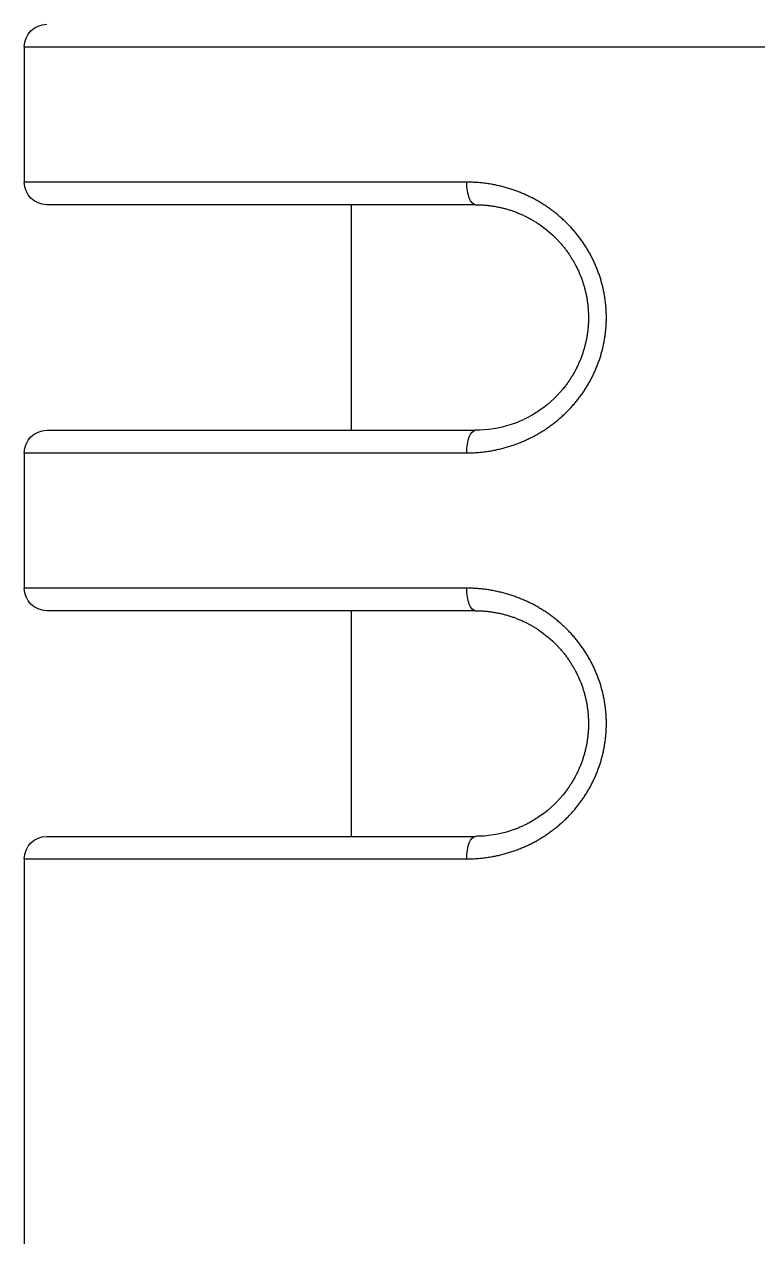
# Model space of a CAD drawing. Header units: millimetres. Extents: x 240 to 1080, y -29 to 565.
# Drawn here: x 372.22 to 375.47, y 106.16 to 111.54 of the extents above; entities that cross this region are included whole.
import ezdxf

# ---------------------------------------------------------------- set-up
doc = ezdxf.new("R2010")
doc.units = ezdxf.units.MM
doc.header["$LTSCALE"] = 0.75

msp = doc.modelspace()

# ---------------------------------------------------------------- linework, layer by layer
for p, q in [((372.2225, 111.4367), (378.7225, 111.4367)), ((372.2225, 111.4367), (372.2225, 110.8367)), ((374.1828, 110.8367), (372.2225, 110.8367)), ((374.2225, 110.7367), (372.3225, 110.7367)), ((373.6725, 109.7367), (373.6725, 110.7367)), ((372.3225, 109.7367), (374.2225, 109.7367)), ((372.2225, 109.6367), (374.1828, 109.6367)), ((372.2225, 109.6367), (372.2225, 109.0367)), ((374.1828, 109.0367), (372.2225, 109.0367)), ((374.2225, 108.9367), (372.3225, 108.9367)), ((373.6725, 107.9367), (373.6725, 108.9367)), ((372.3225, 107.9367), (374.2225, 107.9367)), ((372.2225, 107.8367), (374.1828, 107.8367)), ((372.2225, 107.8367), (372.2225, 105.7367))]:
    msp.add_line(p, q)
at = {"extrusion": (0, 0, -1)}
for centre, start, end in [((-372.3225, 111.4367), 0, 90), ((-372.3225, 110.8367), 270, 0), ((-372.3225, 109.6367), 0, 90), ((-372.3225, 109.0367), 270, 0), ((-372.3225, 107.8367), 0, 90)]:
    msp.add_arc(centre, 0.1, start, end, dxfattribs=at)
for centre, start_param, end_param in [((374.2225, 110.8367), 0.000007, 1.570808), ((374.2225, 109.6367), 1.570796, 3.141589), ((374.2225, 109.0367), 0.000009, 1.570808), ((374.2225, 107.8367), 1.570796, 3.141589)]:
    msp.add_ellipse(centre, major_axis=(0, -0.1), ratio=0.396825, start_param=start_param, end_param=end_param, dxfattribs=at)
for points, knots in [([(374.1828, 109.6367), (374.1864, 109.6367), (374.1935, 109.6367), (374.2041, 109.637), (374.2147, 109.6374), (374.2253, 109.638), (374.2358, 109.6388), (374.2463, 109.6398), (374.2568, 109.6409), (374.2672, 109.6422), (374.2776, 109.6437), (374.2879, 109.6453), (374.2982, 109.6471), (374.3084, 109.6491), (374.3186, 109.6512), (374.3287, 109.6535), (374.3388, 109.656), (374.3488, 109.6586), (374.3588, 109.6614), (374.3687, 109.6643), (374.3785, 109.6674), (374.3882, 109.6706), (374.3979, 109.674), (374.4075, 109.6775), (374.417, 109.6812), (374.4264, 109.685), (374.4358, 109.689), (374.4451, 109.6931), (374.4543, 109.6974), (374.4634, 109.7018), (374.4724, 109.7063), (374.4814, 109.711), (374.4902, 109.7158), (374.499, 109.7208), (374.5076, 109.7259), (374.5162, 109.7311), (374.5247, 109.7364), (374.533, 109.7419), (374.5413, 109.7475), (374.5495, 109.7532), (374.5575, 109.759), (374.5655, 109.765), (374.5733, 109.7711), (374.5811, 109.7773), (374.5887, 109.7836), (374.5962, 109.79), (374.6036, 109.7965), (374.6109, 109.8032), (374.618, 109.8099), (374.6251, 109.8168), (374.632, 109.8237), (374.6388, 109.8308), (374.6455, 109.838), (374.652, 109.8452), (374.6585, 109.8526), (374.6648, 109.8601), (374.671, 109.8677), (374.6771, 109.8753), (374.683, 109.8831), (374.6888, 109.8909), (374.6945, 109.8988), (374.7, 109.9068), (374.7054, 109.9149), (374.7106, 109.9231), (374.7157, 109.9313), (374.7207, 109.9396), (374.7255, 109.948), (374.7302, 109.9564), (374.7348, 109.9649), (374.7392, 109.9735), (374.7435, 109.9822), (374.7476, 109.9909), (374.7516, 109.9996), (374.7554, 110.0085), (374.7591, 110.0174), (374.7626, 110.0263), (374.766, 110.0353), (374.7693, 110.0444), (374.7723, 110.0535), (374.7753, 110.0626), (374.7781, 110.0718), (374.7807, 110.081), (374.7832, 110.0902), (374.7855, 110.0995), (374.7877, 110.1088), (374.7897, 110.1182), (374.7916, 110.1276), (374.7933, 110.137), (374.7949, 110.1464), (374.7963, 110.1559), (374.7975, 110.1653), (374.7986, 110.1748), (374.7995, 110.1843), (374.8003, 110.1938), (374.801, 110.2033), (374.8014, 110.2129), (374.8017, 110.2224), (374.8019, 110.2319), (374.8019, 110.2415), (374.8017, 110.251), (374.8014, 110.2606), (374.8009, 110.2701), (374.8003, 110.2797), (374.7995, 110.2892), (374.7986, 110.2987), (374.7975, 110.3082), (374.7962, 110.3176), (374.7948, 110.327), (374.7933, 110.3364), (374.7916, 110.3458), (374.7897, 110.3552), (374.7877, 110.3645), (374.7855, 110.3738), (374.7832, 110.3831), (374.7807, 110.3923), (374.7781, 110.4016), (374.7753, 110.4108), (374.7723, 110.4199), (374.7692, 110.429), (374.766, 110.4381), (374.7626, 110.4471), (374.7591, 110.456), (374.7554, 110.4649), (374.7515, 110.4737), (374.7476, 110.4825), (374.7435, 110.4912), (374.7392, 110.4998), (374.7348, 110.5084), (374.7302, 110.5169), (374.7255, 110.5254), (374.7207, 110.5337), (374.7157, 110.5421), (374.7106, 110.5503), (374.7054, 110.5584), (374.7, 110.5665), (374.6944, 110.5745), (374.6888, 110.5824), (374.683, 110.5903), (374.6771, 110.598), (374.671, 110.6057), (374.6648, 110.6132), (374.6585, 110.6207), (374.6521, 110.628), (374.6455, 110.6353), (374.6388, 110.6425), (374.6321, 110.6495), (374.6251, 110.6565), (374.6181, 110.6633), (374.6109, 110.6701), (374.6037, 110.6767), (374.5963, 110.6833), (374.5888, 110.6897), (374.5811, 110.696), (374.5734, 110.7022), (374.5655, 110.7083), (374.5576, 110.7143), (374.5495, 110.7201), (374.5414, 110.7258), (374.5331, 110.7314), (374.5247, 110.7369), (374.5163, 110.7422), (374.5077, 110.7474), (374.499, 110.7525), (374.4903, 110.7575), (374.4814, 110.7623), (374.4725, 110.767), (374.4634, 110.7715), (374.4543, 110.7759), (374.4451, 110.7802), (374.4358, 110.7843), (374.4265, 110.7883), (374.417, 110.7921), (374.4075, 110.7958), (374.3979, 110.7993), (374.3882, 110.8027), (374.3784, 110.806), (374.3686, 110.809), (374.3587, 110.812), (374.3488, 110.8147), (374.3388, 110.8173), (374.3287, 110.8198), (374.3186, 110.8221), (374.3084, 110.8242), (374.2982, 110.8262), (374.2879, 110.828), (374.2775, 110.8296), (374.2672, 110.8311), (374.2567, 110.8324), (374.2463, 110.8335), (374.2358, 110.8345), (374.2252, 110.8353), (374.2147, 110.8359), (374.2041, 110.8363), (374.1935, 110.8366), (374.1864, 110.8367), (374.1828, 110.8367)], [0, 0, 0, 0, 0.0051813, 0.0103627, 0.015544, 0.0207254, 0.0259067, 0.0310881, 0.0362694, 0.0414508, 0.0466321, 0.0518135, 0.0569948, 0.0621762, 0.0673575, 0.0725389, 0.0777202, 0.0829016, 0.0880829, 0.0932642, 0.0984456, 0.1036269, 0.1088083, 0.1139896, 0.119171, 0.1243523, 0.1295337, 0.134715, 0.1398964, 0.1450777, 0.1502591, 0.1554404, 0.1606218, 0.1658031, 0.1709845, 0.1761658, 0.1813472, 0.1865285, 0.1917098, 0.1968912, 0.2020725, 0.2072539, 0.2124352, 0.2176166, 0.2227979, 0.2279793, 0.2331606, 0.238342, 0.2435233, 0.2487047, 0.253886, 0.2590674, 0.2642487, 0.2694301, 0.2746114, 0.2797927, 0.2849741, 0.2901554, 0.2953368, 0.3005181, 0.3056995, 0.3108808, 0.3160622, 0.3212435, 0.3264249, 0.3316062, 0.3367876, 0.3419689, 0.3471503, 0.3523316, 0.357513, 0.3626943, 0.3678756, 0.373057, 0.3782383, 0.3834197, 0.388601, 0.3937824, 0.3989637, 0.4041451, 0.4093264, 0.4145078, 0.4196891, 0.4248705, 0.4300518, 0.4352332, 0.4404145, 0.4455959, 0.4507772, 0.4559585, 0.4611399, 0.4663212, 0.4715026, 0.4766839, 0.4818653, 0.4870466, 0.492228, 0.4974093, 0.5025907, 0.507772, 0.5129534, 0.5181347, 0.5233161, 0.5284974, 0.5336788, 0.5388601, 0.5440415, 0.5492228, 0.5544041, 0.5595855, 0.5647668, 0.5699482, 0.5751295, 0.5803109, 0.5854922, 0.5906736, 0.5958549, 0.6010363, 0.6062176, 0.611399, 0.6165803, 0.6217617, 0.626943, 0.6321244, 0.6373057, 0.642487, 0.6476684, 0.6528497, 0.6580311, 0.6632124, 0.6683938, 0.6735751, 0.6787565, 0.6839378, 0.6891192, 0.6943005, 0.6994819, 0.7046632, 0.7098446, 0.7150259, 0.7202073, 0.7253886, 0.7305699, 0.7357513, 0.7409326, 0.746114, 0.7512953, 0.7564767, 0.761658, 0.7668394, 0.7720207, 0.7772021, 0.7823834, 0.7875648, 0.7927461, 0.7979275, 0.8031088, 0.8082902, 0.8134715, 0.8186528, 0.8238342, 0.8290155, 0.8341969, 0.8393782, 0.8445596, 0.8497409, 0.8549223, 0.8601036, 0.865285, 0.8704663, 0.8756477, 0.880829, 0.8860104, 0.8911917, 0.8963731, 0.9015544, 0.9067358, 0.9119171, 0.9170984, 0.9222798, 0.9274611, 0.9326425, 0.9378238, 0.9430052, 0.9481865, 0.9533679, 0.9585492, 0.9637306, 0.9689119, 0.9740933, 0.9792746, 0.984456, 0.9896373, 0.9948187, 1, 1, 1, 1]), ([(374.2225, 110.7367), (374.2255, 110.7367), (374.2315, 110.7366), (374.2405, 110.7364), (374.2494, 110.736), (374.2583, 110.7354), (374.2671, 110.7347), (374.276, 110.7338), (374.2848, 110.7328), (374.2935, 110.7316), (374.3022, 110.7303), (374.3109, 110.7288), (374.3195, 110.7272), (374.3281, 110.7254), (374.3366, 110.7235), (374.3451, 110.7214), (374.3535, 110.7192), (374.3618, 110.7169), (374.3701, 110.7144), (374.3784, 110.7118), (374.3865, 110.709), (374.3947, 110.7061), (374.4027, 110.7031), (374.4107, 110.6999), (374.4186, 110.6966), (374.4265, 110.6932), (374.4343, 110.6896), (374.442, 110.686), (374.4496, 110.6822), (374.4572, 110.6782), (374.4646, 110.6742), (374.472, 110.67), (374.4794, 110.6657), (374.4866, 110.6613), (374.4938, 110.6567), (374.4988, 110.6534), (374.5015, 110.6516), (374.5018, 110.6514)], [0.0000003, 0.0000003, 0.0000003, 0.0000003, 0.0108696, 0.0217391, 0.0326087, 0.0434783, 0.0543478, 0.0652174, 0.076087, 0.0869565, 0.0978261, 0.1086957, 0.1195652, 0.1304348, 0.1413043, 0.1521739, 0.1630435, 0.173913, 0.1847826, 0.1956522, 0.2065217, 0.2173913, 0.2282609, 0.2391304, 0.25, 0.2608696, 0.2717391, 0.2826087, 0.2934783, 0.3043478, 0.3152174, 0.326087, 0.3369565, 0.3478261, 0.3586957, 0.3695652, 0.371007, 0.371007, 0.371007, 0.371007]), ([(374.5839, 110.5822), (374.5842, 110.5819), (374.5863, 110.5797), (374.5904, 110.5753), (374.596, 110.5691), (374.6016, 110.5627), (374.607, 110.5563), (374.6124, 110.5498), (374.6176, 110.5432), (374.6227, 110.5365), (374.6277, 110.5297), (374.6326, 110.5228), (374.6374, 110.5158), (374.642, 110.5088), (374.6465, 110.5017), (374.6509, 110.4945), (374.6552, 110.4872), (374.6591, 110.4804), (374.6615, 110.4761), (374.6625, 110.4741)], [0.5095942, 0.5095942, 0.5095942, 0.5095942, 0.5108696, 0.5217391, 0.5326087, 0.5434783, 0.5543478, 0.5652174, 0.576087, 0.5869565, 0.5978261, 0.6086957, 0.6195652, 0.6304348, 0.6413043, 0.6521739, 0.6630435, 0.673913, 0.6823139, 0.6823139, 0.6823139, 0.6823139]), ([(374.6913, 110.4107), (374.6922, 110.4081), (374.6941, 110.4028), (374.6968, 110.3949), (374.6995, 110.3868), (374.7019, 110.3787), (374.7043, 110.3706), (374.7065, 110.3624), (374.7085, 110.3542), (374.7105, 110.346), (374.7122, 110.3377), (374.7139, 110.3294), (374.7154, 110.3211), (374.7167, 110.3127), (374.7179, 110.3043), (374.719, 110.2959), (374.72, 110.2875), (374.7207, 110.279), (374.7214, 110.2706), (374.7219, 110.2621), (374.7223, 110.2536), (374.7225, 110.2451), (374.7225, 110.2395), (374.7225, 110.2367)], [0.7719771, 0.7719771, 0.7719771, 0.7719771, 0.7826087, 0.7934783, 0.8043478, 0.8152174, 0.826087, 0.8369565, 0.8478261, 0.8586957, 0.8695652, 0.8804348, 0.8913043, 0.9021739, 0.9130435, 0.923913, 0.9347826, 0.9456522, 0.9565217, 0.9673913, 0.9782609, 0.9891304, 1, 1, 1, 1]), ([(374.7225, 110.2367), (374.7225, 110.2338), (374.7225, 110.231), (374.7224, 110.2281), (374.7224, 110.2253), (374.7223, 110.2225), (374.7222, 110.2197), (374.7221, 110.2168), (374.722, 110.214), (374.7219, 110.2112), (374.7217, 110.2084), (374.7216, 110.2056), (374.7214, 110.2027), (374.7212, 110.1999), (374.721, 110.1971), (374.7207, 110.1943), (374.7205, 110.1915), (374.7202, 110.1887), (374.7199, 110.1858), (374.7196, 110.183), (374.7193, 110.1802), (374.719, 110.1774), (374.7187, 110.1746), (374.7183, 110.1718), (374.7179, 110.169), (374.7175, 110.1662), (374.7171, 110.1634), (374.7167, 110.1606), (374.7163, 110.1578), (374.7158, 110.155), (374.7153, 110.1522), (374.7149, 110.1494), (374.7144, 110.1467), (374.7138, 110.1439), (374.7133, 110.1411), (374.7128, 110.1383), (374.7122, 110.1356), (374.7116, 110.1328), (374.711, 110.13), (374.7104, 110.1273), (374.7098, 110.1245), (374.7091, 110.1218), (374.7085, 110.119), (374.7078, 110.1163), (374.7071, 110.1136), (374.7064, 110.1108), (374.7057, 110.1081), (374.705, 110.1054), (374.7042, 110.1026), (374.7035, 110.0999), (374.7027, 110.0972), (374.7019, 110.0945), (374.7011, 110.0918), (374.7003, 110.0891), (374.6994, 110.0864), (374.6986, 110.0837), (374.6977, 110.081), (374.6968, 110.0783), (374.6959, 110.0757), (374.695, 110.073), (374.694, 110.0703), (374.6931, 110.0677), (374.6921, 110.065), (374.6912, 110.0624), (374.6902, 110.0597), (374.6892, 110.0571), (374.6881, 110.0545), (374.6871, 110.0519), (374.6861, 110.0492), (374.685, 110.0466), (374.6839, 110.044), (374.6828, 110.0414), (374.6817, 110.0388), (374.6806, 110.0363), (374.6795, 110.0337), (374.6783, 110.0311), (374.6772, 110.0285), (374.676, 110.026), (374.6748, 110.0234), (374.6736, 110.0209), (374.6723, 110.0183), (374.6711, 110.0158), (374.6699, 110.0133), (374.6686, 110.0108), (374.6673, 110.0083), (374.666, 110.0058), (374.6647, 110.0033), (374.6634, 110.0008), (374.6621, 109.9983), (374.6607, 109.9958), (374.6593, 109.9934), (374.658, 109.9909), (374.6566, 109.9885), (374.6552, 109.9861), (374.6538, 109.9836), (374.6523, 109.9812), (374.6509, 109.9788), (374.6494, 109.9764), (374.648, 109.974), (374.6465, 109.9716), (374.645, 109.9692), (374.6435, 109.9668), (374.6419, 109.9645), (374.6404, 109.9621), (374.6389, 109.9598), (374.6373, 109.9574), (374.6357, 109.9551), (374.6341, 109.9528), (374.6325, 109.9505), (374.6309, 109.9482), (374.6293, 109.9459), (374.6276, 109.9436), (374.626, 109.9413), (374.6243, 109.9391), (374.6226, 109.9368), (374.622, 109.936), (374.6214, 109.9352), (374.6208, 109.9344)], [0, 0, 0, 0, 0.0108696, 0.0108696, 0.0108696, 0.0217391, 0.0217391, 0.0217391, 0.0326087, 0.0326087, 0.0326087, 0.0434783, 0.0434783, 0.0434783, 0.0543478, 0.0543478, 0.0543478, 0.0652174, 0.0652174, 0.0652174, 0.076087, 0.076087, 0.076087, 0.0869565, 0.0869565, 0.0869565, 0.0978261, 0.0978261, 0.0978261, 0.1086957, 0.1086957, 0.1086957, 0.1195652, 0.1195652, 0.1195652, 0.1304348, 0.1304348, 0.1304348, 0.1413043, 0.1413043, 0.1413043, 0.1521739, 0.1521739, 0.1521739, 0.1630435, 0.1630435, 0.1630435, 0.173913, 0.173913, 0.173913, 0.1847826, 0.1847826, 0.1847826, 0.1956522, 0.1956522, 0.1956522, 0.2065217, 0.2065217, 0.2065217, 0.2173913, 0.2173913, 0.2173913, 0.2282609, 0.2282609, 0.2282609, 0.2391304, 0.2391304, 0.2391304, 0.25, 0.25, 0.25, 0.2608696, 0.2608696, 0.2608696, 0.2717391, 0.2717391, 0.2717391, 0.2826087, 0.2826087, 0.2826087, 0.2934783, 0.2934783, 0.2934783, 0.3043478, 0.3043478, 0.3043478, 0.3152174, 0.3152174, 0.3152174, 0.326087, 0.326087, 0.326087, 0.3369565, 0.3369565, 0.3369565, 0.3478261, 0.3478261, 0.3478261, 0.3586957, 0.3586957, 0.3586957, 0.3695652, 0.3695652, 0.3695652, 0.3804348, 0.3804348, 0.3804348, 0.3913043, 0.3913043, 0.3913043, 0.4021739, 0.4021739, 0.4021739, 0.4130435, 0.4130435, 0.4130435, 0.4169062, 0.4169062, 0.4169062, 0.4169062]), ([(374.6208, 109.9344), (374.5892, 109.8928), (374.5508, 109.8561), (374.4935, 109.8161), (374.4775, 109.8061), (374.461, 109.7972)], [0, 0, 0, 0, 0.01594808, 0.01594808, 0.02186984, 0.02186984, 0.02186984, 0.02186984]), ([(374.3986, 109.7687), (374.3474, 109.7494), (374.2936, 109.739), (374.235, 109.7368), (374.2287, 109.7367), (374.2225, 109.7367)], [0, 0, 0, 0, 0.0176229, 0.0176229, 0.0197268, 0.0197268, 0.0197268, 0.0197268]), ([(374.461, 109.7972), (374.4597, 109.7965), (374.4584, 109.7958), (374.4571, 109.7951), (374.4546, 109.7938), (374.4521, 109.7925), (374.4495, 109.7912), (374.447, 109.7899), (374.4445, 109.7886), (374.4419, 109.7874), (374.4393, 109.7861), (374.4368, 109.7849), (374.4342, 109.7837), (374.4316, 109.7825), (374.429, 109.7813), (374.4264, 109.7801), (374.4238, 109.779), (374.4212, 109.7778), (374.4186, 109.7767), (374.416, 109.7756), (374.4133, 109.7745), (374.4107, 109.7734), (374.408, 109.7723), (374.4054, 109.7713), (374.4027, 109.7703), (374.4013, 109.7697), (374.3999, 109.7692), (374.3986, 109.7687)], [0.6899474, 0.6899474, 0.6899474, 0.6899474, 0.69565217, 0.69565217, 0.69565217, 0.70652174, 0.70652174, 0.70652174, 0.7173913, 0.7173913, 0.7173913, 0.72826087, 0.72826087, 0.72826087, 0.73913043, 0.73913043, 0.73913043, 0.75, 0.75, 0.75, 0.76086957, 0.76086957, 0.76086957, 0.77173913, 0.77173913, 0.77173913, 0.77733645, 0.77733645, 0.77733645, 0.77733645]), ([(374.1828, 107.8367), (374.1864, 107.8367), (374.1935, 107.8367), (374.2041, 107.837), (374.2147, 107.8374), (374.2253, 107.838), (374.2358, 107.8388), (374.2463, 107.8398), (374.2568, 107.8409), (374.2672, 107.8422), (374.2776, 107.8437), (374.2879, 107.8453), (374.2982, 107.8471), (374.3084, 107.8491), (374.3186, 107.8512), (374.3287, 107.8535), (374.3388, 107.856), (374.3488, 107.8586), (374.3588, 107.8614), (374.3687, 107.8643), (374.3785, 107.8674), (374.3882, 107.8706), (374.3979, 107.874), (374.4075, 107.8775), (374.417, 107.8812), (374.4264, 107.885), (374.4358, 107.889), (374.4451, 107.8931), (374.4543, 107.8974), (374.4634, 107.9018), (374.4724, 107.9063), (374.4814, 107.911), (374.4902, 107.9158), (374.499, 107.9208), (374.5076, 107.9259), (374.5162, 107.9311), (374.5247, 107.9364), (374.533, 107.9419), (374.5413, 107.9475), (374.5495, 107.9532), (374.5575, 107.959), (374.5655, 107.965), (374.5733, 107.9711), (374.5811, 107.9773), (374.5887, 107.9836), (374.5962, 107.99), (374.6036, 107.9965), (374.6109, 108.0032), (374.618, 108.0099), (374.6251, 108.0168), (374.632, 108.0237), (374.6388, 108.0308), (374.6455, 108.038), (374.652, 108.0452), (374.6585, 108.0526), (374.6648, 108.0601), (374.671, 108.0677), (374.6771, 108.0753), (374.683, 108.0831), (374.6888, 108.0909), (374.6945, 108.0988), (374.7, 108.1068), (374.7054, 108.1149), (374.7106, 108.1231), (374.7157, 108.1313), (374.7207, 108.1396), (374.7255, 108.148), (374.7302, 108.1564), (374.7348, 108.1649), (374.7392, 108.1735), (374.7435, 108.1822), (374.7476, 108.1909), (374.7516, 108.1996), (374.7554, 108.2085), (374.7591, 108.2174), (374.7626, 108.2263), (374.766, 108.2353), (374.7693, 108.2444), (374.7723, 108.2535), (374.7753, 108.2626), (374.7781, 108.2718), (374.7807, 108.281), (374.7832, 108.2902), (374.7855, 108.2995), (374.7877, 108.3088), (374.7897, 108.3182), (374.7916, 108.3276), (374.7933, 108.337), (374.7949, 108.3464), (374.7963, 108.3559), (374.7975, 108.3653), (374.7986, 108.3748), (374.7995, 108.3843), (374.8003, 108.3938), (374.801, 108.4033), (374.8014, 108.4129), (374.8017, 108.4224), (374.8019, 108.4319), (374.8019, 108.4415), (374.8017, 108.451), (374.8014, 108.4606), (374.8009, 108.4701), (374.8003, 108.4797), (374.7995, 108.4892), (374.7986, 108.4987), (374.7975, 108.5082), (374.7962, 108.5176), (374.7948, 108.527), (374.7933, 108.5364), (374.7916, 108.5458), (374.7897, 108.5552), (374.7877, 108.5645), (374.7855, 108.5738), (374.7832, 108.5831), (374.7807, 108.5923), (374.7781, 108.6016), (374.7753, 108.6108), (374.7723, 108.6199), (374.7692, 108.629), (374.766, 108.6381), (374.7626, 108.6471), (374.7591, 108.656), (374.7554, 108.6649), (374.7515, 108.6737), (374.7476, 108.6825), (374.7435, 108.6912), (374.7392, 108.6998), (374.7348, 108.7084), (374.7302, 108.7169), (374.7255, 108.7254), (374.7207, 108.7337), (374.7157, 108.7421), (374.7106, 108.7503), (374.7054, 108.7584), (374.7, 108.7665), (374.6944, 108.7745), (374.6888, 108.7824), (374.683, 108.7903), (374.6771, 108.798), (374.671, 108.8057), (374.6648, 108.8132), (374.6585, 108.8207), (374.6521, 108.828), (374.6455, 108.8353), (374.6388, 108.8425), (374.6321, 108.8495), (374.6251, 108.8565), (374.6181, 108.8633), (374.6109, 108.8701), (374.6037, 108.8767), (374.5963, 108.8833), (374.5888, 108.8897), (374.5811, 108.896), (374.5734, 108.9022), (374.5655, 108.9083), (374.5576, 108.9143), (374.5495, 108.9201), (374.5414, 108.9258), (374.5331, 108.9314), (374.5247, 108.9369), (374.5163, 108.9422), (374.5077, 108.9474), (374.499, 108.9525), (374.4903, 108.9575), (374.4814, 108.9623), (374.4725, 108.967), (374.4634, 108.9715), (374.4543, 108.9759), (374.4451, 108.9802), (374.4358, 108.9843), (374.4265, 108.9883), (374.417, 108.9921), (374.4075, 108.9958), (374.3979, 108.9993), (374.3882, 109.0027), (374.3784, 109.006), (374.3686, 109.009), (374.3587, 109.012), (374.3488, 109.0147), (374.3388, 109.0173), (374.3287, 109.0198), (374.3186, 109.0221), (374.3084, 109.0242), (374.2982, 109.0262), (374.2879, 109.028), (374.2775, 109.0296), (374.2672, 109.0311), (374.2567, 109.0324), (374.2463, 109.0335), (374.2358, 109.0345), (374.2252, 109.0353), (374.2147, 109.0359), (374.2041, 109.0363), (374.1935, 109.0366), (374.1864, 109.0367), (374.1828, 109.0367)], [0, 0, 0, 0, 0.0051813, 0.0103627, 0.015544, 0.0207254, 0.0259067, 0.0310881, 0.0362694, 0.0414508, 0.0466321, 0.0518135, 0.0569948, 0.0621762, 0.0673575, 0.0725389, 0.0777202, 0.0829016, 0.0880829, 0.0932642, 0.0984456, 0.1036269, 0.1088083, 0.1139896, 0.119171, 0.1243523, 0.1295337, 0.134715, 0.1398964, 0.1450777, 0.1502591, 0.1554404, 0.1606218, 0.1658031, 0.1709845, 0.1761658, 0.1813472, 0.1865285, 0.1917098, 0.1968912, 0.2020725, 0.2072539, 0.2124352, 0.2176166, 0.2227979, 0.2279793, 0.2331606, 0.238342, 0.2435233, 0.2487047, 0.253886, 0.2590674, 0.2642487, 0.2694301, 0.2746114, 0.2797927, 0.2849741, 0.2901554, 0.2953368, 0.3005181, 0.3056995, 0.3108808, 0.3160622, 0.3212435, 0.3264249, 0.3316062, 0.3367876, 0.3419689, 0.3471503, 0.3523316, 0.357513, 0.3626943, 0.3678756, 0.373057, 0.3782383, 0.3834197, 0.388601, 0.3937824, 0.3989637, 0.4041451, 0.4093264, 0.4145078, 0.4196891, 0.4248705, 0.4300518, 0.4352332, 0.4404145, 0.4455959, 0.4507772, 0.4559585, 0.4611399, 0.4663212, 0.4715026, 0.4766839, 0.4818653, 0.4870466, 0.492228, 0.4974093, 0.5025907, 0.507772, 0.5129534, 0.5181347, 0.5233161, 0.5284974, 0.5336788, 0.5388601, 0.5440415, 0.5492228, 0.5544041, 0.5595855, 0.5647668, 0.5699482, 0.5751295, 0.5803109, 0.5854922, 0.5906736, 0.5958549, 0.6010363, 0.6062176, 0.611399, 0.6165803, 0.6217617, 0.626943, 0.6321244, 0.6373057, 0.642487, 0.6476684, 0.6528497, 0.6580311, 0.6632124, 0.6683938, 0.6735751, 0.6787565, 0.6839378, 0.6891192, 0.6943005, 0.6994819, 0.7046632, 0.7098446, 0.7150259, 0.7202073, 0.7253886, 0.7305699, 0.7357513, 0.7409326, 0.746114, 0.7512953, 0.7564767, 0.761658, 0.7668394, 0.7720207, 0.7772021, 0.7823834, 0.7875648, 0.7927461, 0.7979275, 0.8031088, 0.8082902, 0.8134715, 0.8186528, 0.8238342, 0.8290155, 0.8341969, 0.8393782, 0.8445596, 0.8497409, 0.8549223, 0.8601036, 0.865285, 0.8704663, 0.8756477, 0.880829, 0.8860104, 0.8911917, 0.8963731, 0.9015544, 0.9067358, 0.9119171, 0.9170984, 0.9222798, 0.9274611, 0.9326425, 0.9378238, 0.9430052, 0.9481865, 0.9533679, 0.9585492, 0.9637306, 0.9689119, 0.9740933, 0.9792746, 0.984456, 0.9896373, 0.9948187, 1, 1, 1, 1]), ([(374.2225, 108.9367), (374.2255, 108.9367), (374.2315, 108.9366), (374.2405, 108.9364), (374.2494, 108.936), (374.2583, 108.9354), (374.2671, 108.9347), (374.276, 108.9338), (374.2848, 108.9328), (374.2935, 108.9316), (374.3022, 108.9303), (374.3109, 108.9288), (374.3195, 108.9272), (374.3281, 108.9254), (374.3366, 108.9235), (374.3451, 108.9214), (374.3535, 108.9192), (374.3618, 108.9169), (374.3701, 108.9144), (374.3784, 108.9118), (374.3865, 108.909), (374.3947, 108.9061), (374.4027, 108.9031), (374.4107, 108.8999), (374.4186, 108.8966), (374.4265, 108.8932), (374.4343, 108.8896), (374.442, 108.886), (374.4496, 108.8822), (374.4572, 108.8782), (374.4646, 108.8742), (374.472, 108.87), (374.4794, 108.8657), (374.4866, 108.8613), (374.4938, 108.8567), (374.4988, 108.8534), (374.5015, 108.8516), (374.5018, 108.8514)], [0.0000004, 0.0000004, 0.0000004, 0.0000004, 0.0108696, 0.0217391, 0.0326087, 0.0434783, 0.0543478, 0.0652174, 0.076087, 0.0869565, 0.0978261, 0.1086957, 0.1195652, 0.1304348, 0.1413043, 0.1521739, 0.1630435, 0.173913, 0.1847826, 0.1956522, 0.2065217, 0.2173913, 0.2282609, 0.2391304, 0.25, 0.2608696, 0.2717391, 0.2826087, 0.2934783, 0.3043478, 0.3152174, 0.326087, 0.3369565, 0.3478261, 0.3586957, 0.3695652, 0.371007, 0.371007, 0.371007, 0.371007]), ([(374.5839, 108.7822), (374.5842, 108.7819), (374.5863, 108.7797), (374.5904, 108.7753), (374.596, 108.7691), (374.6016, 108.7627), (374.607, 108.7563), (374.6124, 108.7498), (374.6176, 108.7432), (374.6227, 108.7365), (374.6277, 108.7297), (374.6326, 108.7228), (374.6374, 108.7158), (374.642, 108.7088), (374.6465, 108.7017), (374.6509, 108.6945), (374.6552, 108.6872), (374.6591, 108.6804), (374.6615, 108.6761), (374.6625, 108.6741)], [0.5095942, 0.5095942, 0.5095942, 0.5095942, 0.5108696, 0.5217391, 0.5326087, 0.5434783, 0.5543478, 0.5652174, 0.576087, 0.5869565, 0.5978261, 0.6086957, 0.6195652, 0.6304348, 0.6413043, 0.6521739, 0.6630435, 0.673913, 0.6823138, 0.6823138, 0.6823138, 0.6823138]), ([(374.6913, 108.6107), (374.6922, 108.6081), (374.6941, 108.6028), (374.6968, 108.5949), (374.6995, 108.5868), (374.7019, 108.5787), (374.7043, 108.5706), (374.7065, 108.5624), (374.7085, 108.5542), (374.7105, 108.546), (374.7122, 108.5377), (374.7139, 108.5294), (374.7154, 108.5211), (374.7167, 108.5127), (374.7179, 108.5043), (374.719, 108.4959), (374.72, 108.4875), (374.7207, 108.479), (374.7214, 108.4706), (374.7219, 108.4621), (374.7223, 108.4536), (374.7225, 108.4451), (374.7225, 108.4395), (374.7225, 108.4367)], [0.7719771, 0.7719771, 0.7719771, 0.7719771, 0.7826087, 0.7934783, 0.8043478, 0.8152174, 0.826087, 0.8369565, 0.8478261, 0.8586957, 0.8695652, 0.8804348, 0.8913043, 0.9021739, 0.9130435, 0.923913, 0.9347826, 0.9456522, 0.9565217, 0.9673913, 0.9782609, 0.9891304, 1, 1, 1, 1]), ([(374.7225, 108.4367), (374.7225, 108.4338), (374.7225, 108.431), (374.7224, 108.4281), (374.7224, 108.4253), (374.7223, 108.4225), (374.7222, 108.4197), (374.7221, 108.4168), (374.722, 108.414), (374.7219, 108.4112), (374.7217, 108.4084), (374.7216, 108.4056), (374.7214, 108.4027), (374.7212, 108.3999), (374.721, 108.3971), (374.7207, 108.3943), (374.7205, 108.3915), (374.7202, 108.3887), (374.7199, 108.3858), (374.7196, 108.383), (374.7193, 108.3802), (374.719, 108.3774), (374.7187, 108.3746), (374.7183, 108.3718), (374.7179, 108.369), (374.7175, 108.3662), (374.7171, 108.3634), (374.7167, 108.3606), (374.7163, 108.3578), (374.7158, 108.355), (374.7153, 108.3522), (374.7149, 108.3494), (374.7144, 108.3467), (374.7138, 108.3439), (374.7133, 108.3411), (374.7128, 108.3383), (374.7122, 108.3356), (374.7116, 108.3328), (374.711, 108.33), (374.7104, 108.3273), (374.7098, 108.3245), (374.7091, 108.3218), (374.7085, 108.319), (374.7078, 108.3163), (374.7071, 108.3136), (374.7064, 108.3108), (374.7057, 108.3081), (374.705, 108.3054), (374.7042, 108.3026), (374.7035, 108.2999), (374.7027, 108.2972), (374.7019, 108.2945), (374.7011, 108.2918), (374.7003, 108.2891), (374.6994, 108.2864), (374.6986, 108.2837), (374.6977, 108.281), (374.6968, 108.2783), (374.6959, 108.2757), (374.695, 108.273), (374.694, 108.2703), (374.6931, 108.2677), (374.6921, 108.265), (374.6912, 108.2624), (374.6902, 108.2597), (374.6892, 108.2571), (374.6881, 108.2545), (374.6871, 108.2519), (374.6861, 108.2492), (374.685, 108.2466), (374.6839, 108.244), (374.6828, 108.2414), (374.6817, 108.2388), (374.6806, 108.2363), (374.6795, 108.2337), (374.6783, 108.2311), (374.6772, 108.2285), (374.676, 108.226), (374.6748, 108.2234), (374.6736, 108.2209), (374.6723, 108.2183), (374.6711, 108.2158), (374.6699, 108.2133), (374.6686, 108.2108), (374.6673, 108.2083), (374.666, 108.2058), (374.6647, 108.2033), (374.6634, 108.2008), (374.6621, 108.1983), (374.6607, 108.1958), (374.6593, 108.1934), (374.658, 108.1909), (374.6566, 108.1885), (374.6552, 108.1861), (374.6538, 108.1836), (374.6523, 108.1812), (374.6509, 108.1788), (374.6494, 108.1764), (374.648, 108.174), (374.6465, 108.1716), (374.645, 108.1692), (374.6435, 108.1668), (374.6419, 108.1645), (374.6404, 108.1621), (374.6389, 108.1598), (374.6373, 108.1574), (374.6357, 108.1551), (374.6341, 108.1528), (374.6325, 108.1505), (374.6309, 108.1482), (374.6293, 108.1459), (374.6276, 108.1436), (374.626, 108.1413), (374.6243, 108.1391), (374.6226, 108.1368), (374.622, 108.136), (374.6214, 108.1352), (374.6208, 108.1344)], [0, 0, 0, 0, 0.0108696, 0.0108696, 0.0108696, 0.0217391, 0.0217391, 0.0217391, 0.0326087, 0.0326087, 0.0326087, 0.0434783, 0.0434783, 0.0434783, 0.0543478, 0.0543478, 0.0543478, 0.0652174, 0.0652174, 0.0652174, 0.076087, 0.076087, 0.076087, 0.0869565, 0.0869565, 0.0869565, 0.0978261, 0.0978261, 0.0978261, 0.1086957, 0.1086957, 0.1086957, 0.1195652, 0.1195652, 0.1195652, 0.1304348, 0.1304348, 0.1304348, 0.1413043, 0.1413043, 0.1413043, 0.1521739, 0.1521739, 0.1521739, 0.1630435, 0.1630435, 0.1630435, 0.173913, 0.173913, 0.173913, 0.1847826, 0.1847826, 0.1847826, 0.1956522, 0.1956522, 0.1956522, 0.2065217, 0.2065217, 0.2065217, 0.2173913, 0.2173913, 0.2173913, 0.2282609, 0.2282609, 0.2282609, 0.2391304, 0.2391304, 0.2391304, 0.25, 0.25, 0.25, 0.2608696, 0.2608696, 0.2608696, 0.2717391, 0.2717391, 0.2717391, 0.2826087, 0.2826087, 0.2826087, 0.2934783, 0.2934783, 0.2934783, 0.3043478, 0.3043478, 0.3043478, 0.3152174, 0.3152174, 0.3152174, 0.326087, 0.326087, 0.326087, 0.3369565, 0.3369565, 0.3369565, 0.3478261, 0.3478261, 0.3478261, 0.3586957, 0.3586957, 0.3586957, 0.3695652, 0.3695652, 0.3695652, 0.3804348, 0.3804348, 0.3804348, 0.3913043, 0.3913043, 0.3913043, 0.4021739, 0.4021739, 0.4021739, 0.4130435, 0.4130435, 0.4130435, 0.4169062, 0.4169062, 0.4169062, 0.4169062]), ([(374.6208, 108.1344), (374.5892, 108.0928), (374.5508, 108.0561), (374.4935, 108.0161), (374.4775, 108.0061), (374.461, 107.9972)], [0, 0, 0, 0, 0.01594808, 0.01594808, 0.02186984, 0.02186984, 0.02186984, 0.02186984]), ([(374.461, 107.9972), (374.4597, 107.9965), (374.4584, 107.9958), (374.4571, 107.9951), (374.4546, 107.9938), (374.4521, 107.9925), (374.4495, 107.9912), (374.447, 107.9899), (374.4445, 107.9886), (374.4419, 107.9874), (374.4393, 107.9861), (374.4368, 107.9849), (374.4342, 107.9837), (374.4316, 107.9825), (374.429, 107.9813), (374.4264, 107.9801), (374.4238, 107.979), (374.4212, 107.9778), (374.4186, 107.9767), (374.416, 107.9756), (374.4133, 107.9745), (374.4107, 107.9734), (374.408, 107.9723), (374.4054, 107.9713), (374.4027, 107.9703), (374.4013, 107.9697), (374.3999, 107.9692), (374.3986, 107.9687)], [0.68994741, 0.68994741, 0.68994741, 0.68994741, 0.69565217, 0.69565217, 0.69565217, 0.70652174, 0.70652174, 0.70652174, 0.7173913, 0.7173913, 0.7173913, 0.72826087, 0.72826087, 0.72826087, 0.73913043, 0.73913043, 0.73913043, 0.75, 0.75, 0.75, 0.76086957, 0.76086957, 0.76086957, 0.77173913, 0.77173913, 0.77173913, 0.77733644, 0.77733644, 0.77733644, 0.77733644]), ([(374.3986, 107.9687), (374.3474, 107.9494), (374.2936, 107.939), (374.235, 107.9368), (374.2287, 107.9367), (374.2225, 107.9367)], [0, 0, 0, 0, 0.0176229, 0.0176229, 0.0197268, 0.0197268, 0.0197268, 0.0197268])]:
    msp.add_open_spline(points, degree=3, knots=knots)
for points in [[(374.5018, 110.6514), (374.5312, 110.6316), (374.559, 110.6083), (374.5839, 110.5822)], [(374.6625, 110.4741), (374.6735, 110.4538), (374.6832, 110.4325), (374.6913, 110.4107)], [(374.5018, 108.8514), (374.5312, 108.8316), (374.559, 108.8083), (374.5839, 108.7822)], [(374.6625, 108.6741), (374.6735, 108.6538), (374.6832, 108.6325), (374.6913, 108.6107)]]:
    msp.add_open_spline(points, degree=3)

doc.saveas('drawing.dxf')
